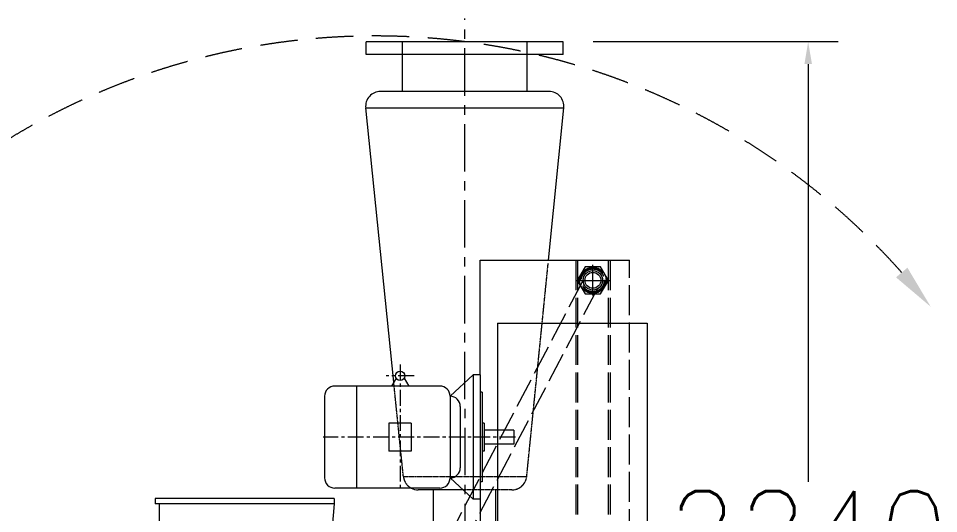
# Model space of a CAD drawing. Header units: millimetres. Extents: x 1925 to 561113, y 7411 to 433459.
# Drawn here: x 127318 to 174212, y 147476 to 172735 of the extents above; entities that cross this region are included whole.
import ezdxf

# ---------------------------------------------------------------- set-up
doc = ezdxf.new("R2010")
doc.units = ezdxf.units.MM
doc.header["$LTSCALE"] = 25.4
for name, pattern in [('ACAD_ISO02W100', [15, 12, -3]), ('CENTER', [50.8, 31.75, -6.35, 6.35, -6.35]), ('CHAIN', [0.7087, 0.4724, -0.0591, 0.1181, -0.0591]), ('DASHED', [0.75, 0.5, -0.25])]:
    doc.linetypes.add(name, pattern=pattern)
doc.layers.get('Defpoints').update_dxf_attribs({"lineweight": 5})
for name, color, linetype, lineweight in [('CAXA0', 7, 'Continuous', 5), ('CAXA1', 5, 'CENTER', 5), ('CAXA3', 7, 'Continuous', 5), ('虚线', 6, 'ACAD_ISO02W100', 5)]:
    doc.layers.add(name, color=color, linetype=linetype, lineweight=lineweight)
doc.styles.add('Roman', font='romans')
doc.styles.get("Standard").update_dxf_attribs({"font": 'arial.ttf'})
doc.dimstyles.new('ISO-25', dxfattribs={"dimscale": 30, "dimtxt": 38.1, "dimasz": 38.1, "dimexe": 50.8, "dimexo": 50.8, "dimgap": 15.875, "dimtad": 1, "dimtih": 1, "dimtoh": 1, "dimdec": 1, "dimlfac": 0.03937, "dimdsep": 46, "dimtxsty": 'Standard', "dimcen": 63.5, "dimclrd": 7, "dimclre": 7, "dimclrt": 7, "dimadec": 0, "dimazin": 0, "dimtfac": 1, "dimtdec": 1, "dimtmove": 0, "dimatfit": 3, "dimfxl": 25.4, "dimlwd": 5, "dimlwe": 5, "dimarcsym": 0})

# ---------------------------------------------------------------- blocks, each defined once
blk = doc.blocks.new('*D24')
at = {"color": 7, "linetype": 'Continuous', "lineweight": 5, "transparency": 16777216}
for p, q in [((156604, 171548), (169090, 171548)), ((167566, 170405), (167566, 149105)), ((167566, 115795), (167566, 143962)), ((154019, 114652), (169090, 114652))]:
    blk.add_line(p, q, dxfattribs=at)
at = {"color": 7, "transparency": 16777216}
for points in [[(167376, 170405), (167757, 170405), (167566, 171548)], [(167376, 115795), (167757, 115795), (167566, 114652)]]:
    blk.add_solid(points, dxfattribs=at)
at = {"layer": 'Defpoints', "color": 0, "transparency": 16777216}
for p in [(155080, 171548), (167566, 171548), (152495, 114652)]:
    blk.add_point(p, dxfattribs=at)
at = {"color": 7, "lineweight": 5, "transparency": 16777216, "insert": (167566, 146533), "char_height": 4191, "attachment_point": 5, "style": 'Roman'}
blk.add_mtext('2240', dxfattribs=at)

msp = doc.modelspace()

# ---------------------------------------------------------------- linework, layer by layer
at = {"color": 7, "lineweight": 5}
for p, q in [((155079.98, 171547.59), (145047, 171547.59)), ((145047, 170887.19), (145047, 171547.59)), ((146888.49, 169007.59), (146888.49, 171547.59)), ((153238.48, 169007.59), (153238.48, 171547.59)), ((155079.98, 170887.19), (155079.98, 171547.59)), ((155079.98, 170887.19), (145047, 170887.19)), ((154353.83, 169007.59), (145773.15, 169007.59)), ((146444.25, 154185.09), (145015.25, 168166.65)), ((145015.25, 168166.65), (155111.73, 168166.65)), ((154330.94, 160397.33), (155111.73, 168166.65)), ((150843.69, 154555.26), (150843.69, 160397.33)), ((150843.69, 160397.33), (158463.67, 160397.33)), ((151732.82, 157196.82), (151732.82, 126716.88)), ((159352.8, 157196.82), (159352.8, 126716.88)), ((150843.69, 151532.66), (150843.69, 142363.19)), ((149971.12, 148687.63), (147694.21, 148687.63)), ((148475.99, 146147.64), (148475.99, 148687.63)), ((151650.98, 146147.64), (151650.98, 148687.63)), ((134288.87, 148248.6), (134288.14, 147975.61)), ((143401.38, 148244.37), (134288.87, 148248.6)), ((143401.38, 148244.37), (143401.94, 147975.61)), ((143401.94, 147975.61), (134288.14, 147975.61)), ((134491.34, 147975.61), (134482.71, 144776.92)), ((143401.94, 147975.61), (143136.03, 144781.76))]:
    msp.add_line(p, q, dxfattribs=at)
at = {"color": 7, "linetype": 'CHAIN', "lineweight": 5}
for p, q in [((153222.8, 149370.68), (154316.7, 160255.66)), ((146936.31, 149370.68), (146448.23, 154146.14)), ((146936.31, 149370.68), (153222.8, 149370.68)), ((152464.9, 148687.63), (150021.72, 148687.63))]:
    msp.add_line(p, q, dxfattribs=at)
at = {"color": 7, "lineweight": 5}
for centre, radius in [((156593.18, 159374.27), 673.1), ((156593.18, 159375.07), 495.3), ((156593.18, 159374.27), 406.4)]:
    msp.add_circle(centre, radius, dxfattribs=at)
at = {"color": 7, "linetype": 'DASHED', "lineweight": 5, "ltscale": 150}
msp.add_arc((145509.78, 135987.79), 35850.18, 41.565293, 142.666718, dxfattribs=at)
at = {"color": 7, "lineweight": 5}
for centre, start, end in [((145773.15, 168245.59), 90, 185.946863), ((154353.83, 168245.59), 354.053137, 90), ((147694.21, 149449.63), 242.009518, 270)]:
    msp.add_arc(centre, 762, start, end, dxfattribs=at)
at = {"color": 7, "linetype": 'CHAIN', "lineweight": 5}
for centre, start, end in [((147694.21, 149449.63), 185.946863, 236.210721), ((152464.9, 149449.63), 270, 354.053137)]:
    msp.add_arc(centre, 762, start, end, dxfattribs=at)
at = {"color": 7, "linetype": 'Continuous', "lineweight": 5}
msp.add_solid([(172042, 159527.36), (173809.24, 158028.09), (172623.78, 160019.48)], dxfattribs=at)
at = {"layer": 'CAXA0', "color": 7, "lineweight": 5}
for p, q in [((146563.7, 154385.92), (146324.5, 153983.76)), ((146974.31, 154385.92), (147213.5, 153983.76)), ((150488.09, 154555.26), (149317.53, 153463.06)), ((150843.69, 154555.26), (150488.09, 154555.26)), ((150488.09, 154555.26), (150488.09, 148205.27)), ((150843.69, 154555.26), (150843.69, 148205.27)), ((148796.83, 153983.76), (143439.6, 153983.76)), ((144544.5, 153983.76), (144544.5, 148776.77)), ((142918.9, 153463.06), (142918.9, 149297.47)), ((149317.53, 153463.06), (149317.53, 149297.47)), ((150945.29, 153666.26), (150843.69, 153666.26)), ((150945.29, 153666.26), (150945.29, 149094.27)), ((149838.23, 152942.36), (149838.23, 149818.17)), ((147337.96, 152091.46), (146200.04, 152091.46)), ((146200.04, 152091.46), (146200.04, 150669.06)), ((147337.96, 152091.46), (147337.96, 150669.06)), ((151046.89, 152091.46), (150945.29, 152091.46)), ((151046.89, 152091.46), (151046.89, 150669.06)), ((152570.88, 151735.86), (151046.89, 151735.86)), ((152570.88, 151735.86), (152570.88, 151024.66)), ((152570.88, 151024.66), (151046.89, 151024.66)), ((147337.96, 150669.06), (146200.04, 150669.06)), ((151046.89, 150669.06), (150945.29, 150669.06)), ((150488.09, 148205.27), (149317.53, 149297.47)), ((148796.83, 148776.77), (143439.6, 148776.77)), ((150945.29, 149094.27), (150843.69, 149094.27)), ((150843.69, 148205.27), (150488.09, 148205.27))]:
    msp.add_line(p, q, dxfattribs=at)
msp.add_circle((146769, 154504.46), 237.07, dxfattribs=at)
for centre, start, end in [((143439.6, 153463.06), 90, 180), ((148796.83, 153463.06), 0, 90), ((149317.53, 152942.36), 0, 90), ((149317.53, 149818.17), 270, 0), ((143439.6, 149297.47), 180, 270), ((148796.83, 149297.47), 270, 0)]:
    msp.add_arc(centre, 520.7, start, end, dxfattribs=at)
at = {"layer": 'CAXA1', "linetype": 'CENTER', "lineweight": 5, "ltscale": 3}
for p, q in [((150082.31, 145563.95), (150062.64, 172735.26)), ((156593.18, 158592.97), (156593.18, 160157.17)), ((155716.86, 159374.27), (157469.49, 159374.27)), ((155719.37, 159374.27), (157445.48, 159374.27))]:
    msp.add_line(p, q, dxfattribs=at)
at = {"layer": 'CAXA1', "lineweight": 5}
for p, q in [((146769, 155077.23), (146769, 148649.77)), ((147480.2, 154504.46), (146057.8, 154504.46)), ((152647.08, 151380.26), (142842.7, 151380.26))]:
    msp.add_line(p, q, dxfattribs=at)
at = {"layer": 'CAXA3', "color": 7, "linetype": 'Continuous', "lineweight": 5}
msp.add_line((151732.82, 157196.82), (159352.8, 157196.82), dxfattribs=at)
at = {"layer": '虚线', "color": 7, "lineweight": 5, "ltscale": 5}
for p, q in [((155716.86, 160390.27), (155716.86, 142356.12)), ((155818.46, 160390.27), (155818.46, 142356.12)), ((157367.89, 160390.27), (157367.89, 142356.12)), ((157469.49, 160390.27), (157469.49, 142356.12)), ((158463.67, 142363.19), (158463.67, 160397.33)), ((156197.23, 160060.07), (155801.28, 159374.27)), ((156989.12, 160060.07), (156197.23, 160060.07)), ((157385.07, 159374.27), (156989.12, 160060.07)), ((149207.62, 146201.69), (156201.1, 159561.46)), ((149950.22, 145812.95), (156943.71, 159172.73)), ((155801.28, 159374.27), (156197.23, 158688.47)), ((156989.12, 158688.47), (157385.07, 159374.27)), ((156197.23, 158688.47), (156989.12, 158688.47))]:
    msp.add_line(p, q, dxfattribs=at)
for radius in [609.6, 581.66]:
    msp.add_circle((156593.18, 159374.27), radius, dxfattribs=at)

# ---------------------------------------------------------------- dimensions: what is measured, and where the dimension line sits
at = {"color": 7, "lineweight": 5}
dim = msp.add_linear_dim(base=(167566.04, 171547.59), p1=(152494.6, 114651.92), p2=(155079.98, 171547.59), angle=90, dimstyle='ISO-25', override={"dimscale": 30, "dimtxt": 139.7, "dimpost": '\\X', "dimtxsty": 'Roman', "dimtmove": 1}, dxfattribs=at)
dim.commit()
dim.dimension.update_dxf_attribs({"geometry": '*D24', "text_midpoint": (167566.04, 146533.34), "dimtype": 160})

doc.saveas('drawing.dxf')
